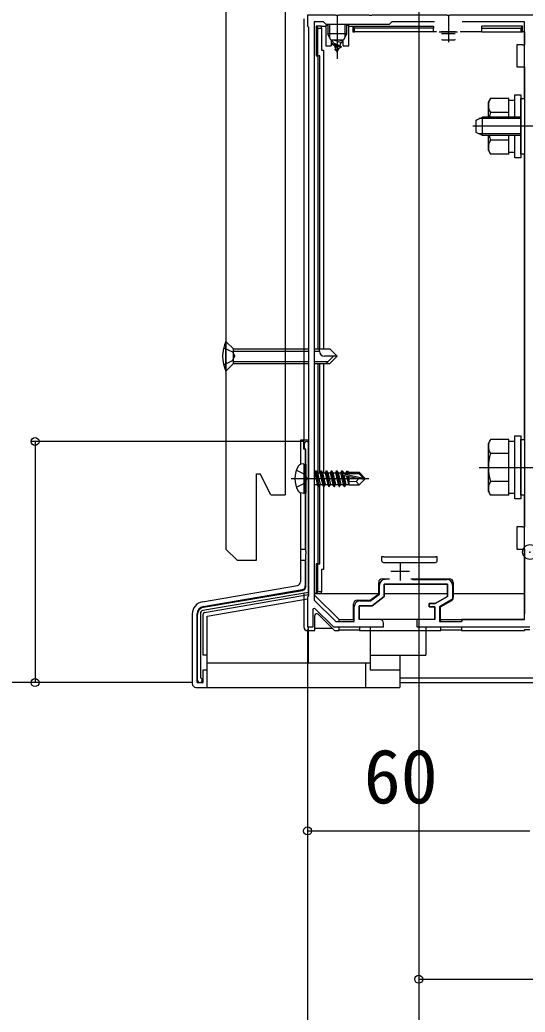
# Model space of a CAD drawing. Units: millimetres, scale not verified. Extents: x -875 to 875, y -1307 to 1300.
# Drawn here: x -716.1 to -579.8, y -1029.3 to -761.7 of the extents above; entities that cross this region are included whole.
import ezdxf
from ezdxf.enums import TextEntityAlignment as Align

# ---------------------------------------------------------------- set-up
doc = ezdxf.new("R2010")
doc.units = ezdxf.units.MM
doc.header["$LTSCALE"] = 8
doc.header["$PDMODE"] = 32
doc.header["$PDSIZE"] = 4
for name, color, linetype in [('0-3_YKK_11', 7, 'Continuous'), ('0-4_YKK_12', 2, 'Continuous'), ('0-5_YKK_13', 4, 'Continuous'), ('0-6_YKK_D', 6, 'Continuous')]:
    doc.layers.add(name, color=color, linetype=linetype)
doc.styles.add('ＭＳ ゴシック', font='')
doc.styles.get('ＭＳ ゴシック').set_extended_font_data('MS Gothic')

msp = doc.modelspace()

# ---------------------------------------------------------------- linework, layer by layer
at = {"layer": '0-3_YKK_11'}
for p, q in [((-600.5, -762.4), (-600.5, -767.4)), ((-603, -764.9), (-598, -764.9)), ((-613.5, -907.9), (-613.5, -912.9)), ((-616, -910.4), (-611, -910.4)), ((-610.214, -912.6), (-600.9, -912.6)), ((-666.538, -920.115), (-639.831, -915.542)), ((-668.2, -939.749), (-668.2, -922.086))]:
    msp.add_line(p, q, dxfattribs=at)
for points in [[(-573.5, -764.7), (-573.5, -760.4), (-600.042, -760.4), (-600.225, -760.52), (-600.775, -760.52), (-600.958, -760.4), (-621.042, -760.4), (-621.225, -760.52), (-621.775, -760.52), (-621.958, -760.4), (-630.042, -760.4), (-630.225, -760.52), (-630.775, -760.52), (-630.958, -760.4), (-638.5, -760.4), (-638.5, -763.4), (-638.2, -763.7)], [(-604.224, -762.2), (-615.8, -762.2), (-616.5, -762.9), (-633.5, -762.9), (-634.2, -762.2), (-636.7, -762.2), (-636.7, -918.174), (-630.885, -923.9), (-625.9, -923.9), (-625.9, -919.9)], [(-599.4, -914.1), (-599.4, -917.954), (-602.9, -919.954), (-602.9, -923.9), (-597, -923.9), (-596.5, -923.4), (-580, -923.4), (-580, -889.9), (-581, -889.9), (-581, -874.9), (-580, -874.9), (-580, -797.9), (-581, -797.9), (-581, -782.9), (-580, -782.9), (-580, -762.2), (-596.776, -762.2)], [(-638.2, -763.7), (-638.2, -917.1), (-638.5, -917.4), (-638.5, -925.4), (-637, -925.4), (-637, -920.5), (-636.632, -920.346), (-631.5, -925.4), (-618, -925.4), (-618, -924.4)], [(-638.2, -875.949), (-638.2, -916.074), (-666.735, -920.96)], [(-639, -914.556), (-639, -905.799), (-638.88, -905.559), (-638.88, -905.239), (-639, -904.999), (-639, -885.799), (-638.88, -885.559), (-638.88, -885.239), (-639, -884.999), (-639, -877.619), (-639.15, -877.359), (-639.3, -877.099), (-639.3, -875.949)], [(-619, -923.4), (-624.6, -923.4), (-624.6, -919.7), (-621.1, -919.7), (-617.8, -917.2), (-617.8, -913.9), (-600.7, -913.9), (-600.7, -917.2), (-604.025, -919.1), (-605.7, -919.1), (-605.7, -920), (-604.2, -920), (-604.2, -923.4), (-609, -923.4), (-609, -925.4), (-578.5, -925.4)], [(-624.4, -918.4), (-621.537, -918.4), (-619.1, -916.554), (-619.1, -914.1)], [(-667.4, -921.748), (-667.4, -938.913), (-667.242, -939.177)]]:
    msp.add_lwpolyline(points, dxfattribs=at)
for centre, radius, start, end in [((-638.75, -875.949), 0.55, 359.99999, 180.00001), ((-640, -914.556), 1, 279.71669, 360), ((-617.6, -914.1), 1.5, 90.00001, 179.99999), ((-600.9, -914.1), 1.5, 0.00001, 89.99999), ((-666.2, -922.086), 2, 99.7167, 180), ((-624.4, -919.9), 1.5, 90.00001, 179.99999), ((-666.6, -921.748), 0.8, 99.71667, 179.99997), ((-619, -924.4), 1, 0.00001, 89.99999), ((-667.55, -939.749), 0.65, 180, 61.72631)]:
    msp.add_arc(centre, radius, start, end, dxfattribs=at)
at = {"layer": '0-4_YKK_12'}
for p, q in [((-608.5, -162.4), (-608.5, -1021.607)), ((-630.5, -760.4), (-630.5, -772.197)), ((-600.5, -760.4), (-600.5, -767.7)), ((-572.496, -790.4), (-593.913, -790.4)), ((-592.2, -882.4), (-575.986, -882.4)), ((-613.6, -939.117), (-436, -939.117)), ((-613.6, -940.399), (-436, -940.399))]:
    msp.add_line(p, q, dxfattribs=at)
at = {"layer": '0-5_YKK_13'}
for p, q in [((-644.5, -491.399), (-644.5, -889.799)), ((-660.5, -509.399), (-660.5, -904.399)), ((-639.5, -761.4), (-639.5, -875.42)), ((-636.2, -763.4), (-635.7, -763.9)), ((-634.7, -763.4), (-636.2, -763.4)), ((-634.7, -763.9), (-634.7, -763.4)), ((-634.7, -763.4), (-633.6, -763.4)), ((-633.6, -763.2), (-633.6, -768.7)), ((-633, -763.2), (-633.6, -763.2)), ((-633, -762.9), (-633, -765.5)), ((-632.567, -762.9), (-632.567, -766.42)), ((-628.433, -762.9), (-628.433, -766.42)), ((-628, -762.9), (-628, -765.5)), ((-627.4, -763.2), (-628, -763.2)), ((-627.4, -768.7), (-627.4, -763.2)), ((-627.4, -763.4), (-626.3, -763.4)), ((-626.3, -763.4), (-626.3, -764.9)), ((-626.3, -763.4), (-625.8, -763.9)), ((-626.3, -764.9), (-625.8, -764.9)), ((-625.8, -764.9), (-625.8, -763.9)), ((-604.5, -763.9), (-625.8, -763.9)), ((-604.5, -764.9), (-625.8, -764.9)), ((-604.5, -764.9), (-604.5, -763.9)), ((-603.7, -764.9), (-604.5, -764.9)), ((-598.596, -764.9), (-602.404, -764.9)), ((-591.5, -764.9), (-597.3, -764.9)), ((-580.5, -763.4), (-591.5, -763.4)), ((-591.5, -763.9), (-591.5, -763.4)), ((-591.5, -763.9), (-581, -763.9)), ((-591.5, -764.9), (-591.5, -763.9)), ((-591.5, -764.9), (-581, -764.9)), ((-580.5, -763.4), (-581, -763.9)), ((-581, -763.9), (-581, -764.9)), ((-581, -764.9), (-580.5, -764.9)), ((-580.5, -764.9), (-580.5, -763.4)), ((-580, -764.9), (-580.5, -764.9)), ((-580, -764.9), (-580, -768.4)), ((-628, -765.5), (-633, -765.5)), ((-632.2, -767.2), (-633, -765.5)), ((-628.8, -767.2), (-632.2, -767.2)), ((-632.1, -767.2), (-632.1, -768.7)), ((-631.9, -768.12), (-631.532, -767.908)), ((-631.532, -767.908), (-631.825, -767.2)), ((-631.532, -767.908), (-629.801, -768.712)), ((-631.232, -767.2), (-629.43, -767.818)), ((-629.811, -767.2), (-628.9, -767.393)), ((-629.801, -768.712), (-629.43, -767.818)), ((-629.43, -767.818), (-628.9, -767.512)), ((-629.34, -767.2), (-628.9, -767.293)), ((-628.966, -767.2), (-628.9, -767.238)), ((-628.9, -768.7), (-628.9, -767.2)), ((-628, -765.5), (-628.8, -767.2)), ((-598.656, -765.5), (-602.344, -765.5)), ((-602.2, -767.2), (-602.294, -767)), ((-598.8, -767.2), (-602.2, -767.2)), ((-598.706, -767), (-598.8, -767.2)), ((-633.6, -768.7), (-632.1, -768.7)), ((-631.9, -768.12), (-629.45, -768.915)), ((-631.9, -768.22), (-631.247, -768.597)), ((-631.247, -768.597), (-630.076, -769.376)), ((-630.5, -770.4), (-631.247, -768.597)), ((-631.1, -769.71), (-630.846, -769.564)), ((-630.5, -770.4), (-630.076, -769.376)), ((-630.076, -769.376), (-629.45, -769.015)), ((-629.801, -768.712), (-629.45, -768.915)), ((-629.45, -768.915), (-629.45, -769.015)), ((-628.9, -768.7), (-627.4, -768.7)), ((-582, -768.4), (-582, -771.4)), ((-580.5, -768.4), (-582, -768.4)), ((-580.5, -768.4), (-580, -768.4)), ((-635.7, -771.4), (-635.7, -850.402)), ((-582, -771.4), (-582, -774.4)), ((-582, -774.4), (-580.5, -774.4)), ((-580.5, -774.4), (-580, -774.4)), ((-580, -774.4), (-580, -898.4)), ((-589.7, -783.9), (-589.119, -782.894)), ((-589.7, -787.9), (-589.7, -783.9)), ((-584.2, -782.894), (-589.119, -782.894)), ((-584.2, -787.9), (-584.2, -782.894)), ((-584.2, -783.35), (-582.6, -783.35)), ((-584.2, -786.647), (-589.119, -786.647)), ((-584.2, -787.9), (-584.2, -786.4)), ((-593, -788.7), (-591.3, -787.9)), ((-581, -788.333), (-592.22, -788.333)), ((-591.3, -792.9), (-591.3, -787.9)), ((-581, -787.9), (-591.3, -787.9)), ((-581, -792.467), (-592.22, -792.467)), ((-581, -792.9), (-591.3, -792.9)), ((-589.7, -796.9), (-589.7, -792.9)), ((-584.2, -794.153), (-589.119, -794.153)), ((-584.2, -794.4), (-584.2, -792.9)), ((-584.2, -797.906), (-584.2, -792.9)), ((-589.7, -796.9), (-589.119, -797.906)), ((-584.2, -797.906), (-589.119, -797.906)), ((-582.6, -797.45), (-584.2, -797.45)), ((-660.5, -856.402), (-660.5, -848.402)), ((-660.5, -848.402), (-658.5, -850.402)), ((-658.5, -854.402), (-658.5, -850.402)), ((-658.5, -850.402), (-638.2, -850.402)), ((-636.7, -850.402), (-632.5, -850.402)), ((-635.3, -851.069), (-635.3, -850.402)), ((-632.5, -850.402), (-630.5, -852.402)), ((-658.5, -851.002), (-638.2, -851.002)), ((-636.7, -851.002), (-635.3, -851.002)), ((-630.5, -852.402), (-633.967, -852.402)), ((-633.5, -854.402), (-631.5, -852.402)), ((-632.5, -854.402), (-630.5, -852.402)), ((-658.5, -853.802), (-638.2, -853.802)), ((-658.5, -854.402), (-638.2, -854.402)), ((-636.7, -853.802), (-632.9, -853.802)), ((-636.7, -854.402), (-632.5, -854.402)), ((-635.7, -854.402), (-635.7, -883.849)), ((-635.2, -883.849), (-635.2, -854.402)), ((-634.2, -854.402), (-634.2, -883.849)), ((-640.4, -874.999), (-640.4, -881.564)), ((-638.2, -874.999), (-640.4, -874.999)), ((-639.5, -877.499), (-639.5, -874.999)), ((-638.2, -916.976), (-638.2, -874.999)), ((-589.7, -875.9), (-589.119, -874.894)), ((-584.2, -874.894), (-589.119, -874.894)), ((-584.2, -889.906), (-584.2, -874.894)), ((-639.1, -877.499), (-639.5, -877.499)), ((-639.1, -877.499), (-639.1, -904.499)), ((-589.7, -888.9), (-589.7, -875.9)), ((-584.2, -875.35), (-582.6, -875.35)), ((-584.2, -878.647), (-589.119, -878.647)), ((-584.2, -886.4), (-584.2, -878.4)), ((-639.5, -881.399), (-640.302, -881.541)), ((-639.5, -881.399), (-639.5, -889.399)), ((-639.5, -881.399), (-639, -881.487)), ((-639, -881.487), (-639, -889.311)), ((-652.3, -884.099), (-651.3, -884.099)), ((-652.3, -907.399), (-652.3, -884.099)), ((-648.4, -889.799), (-651.3, -884.099)), ((-642.9, -885.399), (-622, -885.399)), ((-636.7, -883.849), (-636.568, -883.849)), ((-636.25, -883.299), (-636.568, -883.849)), ((-636.568, -883.849), (-635.868, -886.949)), ((-635.55, -887.499), (-636.25, -883.299)), ((-636.25, -883.299), (-636.15, -883.299)), ((-636.15, -883.299), (-635.45, -887.499)), ((-635.832, -883.849), (-635.168, -883.849)), ((-634.85, -883.299), (-635.168, -883.849)), ((-635.168, -883.849), (-634.468, -886.949)), ((-634.15, -887.499), (-634.85, -883.299)), ((-634.85, -883.299), (-634.75, -883.299)), ((-634.75, -883.299), (-634.05, -887.499)), ((-634.432, -883.849), (-633.768, -883.849)), ((-633.45, -883.299), (-633.768, -883.849)), ((-633.768, -883.849), (-633.068, -886.949)), ((-632.75, -887.499), (-633.45, -883.299)), ((-633.45, -883.299), (-633.35, -883.299)), ((-633.35, -883.299), (-632.65, -887.499)), ((-633.032, -883.849), (-632.368, -883.849)), ((-632.05, -883.299), (-632.368, -883.849)), ((-632.368, -883.849), (-631.668, -886.949)), ((-631.35, -887.499), (-632.05, -883.299)), ((-632.05, -883.299), (-631.95, -883.299)), ((-631.95, -883.299), (-631.25, -887.499)), ((-631.632, -883.849), (-630.968, -883.849)), ((-630.65, -883.299), (-630.968, -883.849)), ((-630.968, -883.849), (-630.268, -886.949)), ((-629.95, -887.499), (-630.65, -883.299)), ((-630.65, -883.299), (-630.55, -883.299)), ((-630.55, -883.299), (-629.85, -887.499)), ((-630.232, -883.849), (-629.568, -883.849)), ((-629.25, -883.299), (-629.568, -883.849)), ((-629.568, -883.849), (-628.868, -886.949)), ((-629.122, -884.067), (-629.25, -883.299)), ((-629.25, -883.299), (-629.15, -883.299)), ((-629.15, -883.299), (-629.031, -884.012)), ((-629.123, -884.067), (-623.424, -885.249)), ((-628.55, -887.499), (-629.054, -884.474)), ((-629.007, -884.49), (-624.622, -885.399)), ((-628.952, -883.999), (-624.674, -883.999)), ((-628.95, -884.502), (-628.45, -887.499)), ((-628.832, -883.849), (-628.168, -883.849)), ((-628.672, -884.559), (-628.132, -886.949)), ((-627.908, -883.399), (-628.168, -883.849)), ((-628.168, -883.849), (-628.133, -884.002)), ((-627.975, -884.704), (-627.468, -886.949)), ((-627.908, -883.399), (-627.692, -883.399)), ((-627.908, -883.399), (-627.809, -883.999)), ((-627.692, -883.399), (-627.519, -883.699)), ((-627.692, -883.399), (-627.576, -883.999)), ((-627.683, -884.764), (-627.4, -886.482)), ((-627.519, -883.699), (-624.55, -883.699)), ((-627.416, -884.82), (-627.4, -884.903)), ((-627.4, -883.699), (-627.4, -883.999)), ((-627.4, -884.823), (-627.4, -887.099)), ((-624.55, -883.699), (-624.674, -883.999)), ((-624.674, -883.999), (-623.424, -885.249)), ((-624.622, -885.399), (-623, -885.399)), ((-624.622, -885.399), (-623, -885.549)), ((-623, -885.249), (-624.55, -883.699)), ((-623, -885.549), (-624.55, -887.099)), ((-623.424, -885.249), (-623, -885.249)), ((-623, -885.549), (-623, -885.249)), ((-636.7, -886.949), (-635.868, -886.949)), ((-635.55, -887.499), (-635.868, -886.949)), ((-635.7, -887.239), (-635.7, -908.4)), ((-635.55, -887.499), (-635.45, -887.499)), ((-635.45, -887.499), (-635.132, -886.949)), ((-635.132, -886.949), (-634.468, -886.949)), ((-634.15, -887.499), (-634.468, -886.949)), ((-634.15, -887.499), (-634.05, -887.499)), ((-634.05, -887.499), (-633.732, -886.949)), ((-633.732, -886.949), (-633.068, -886.949)), ((-632.75, -887.499), (-633.068, -886.949)), ((-632.75, -887.499), (-632.65, -887.499)), ((-632.65, -887.499), (-632.332, -886.949)), ((-632.332, -886.949), (-631.668, -886.949)), ((-631.35, -887.499), (-631.668, -886.949)), ((-631.35, -887.499), (-631.25, -887.499)), ((-631.25, -887.499), (-630.932, -886.949)), ((-630.932, -886.949), (-630.268, -886.949)), ((-629.95, -887.499), (-630.268, -886.949)), ((-629.95, -887.499), (-629.85, -887.499)), ((-629.85, -887.499), (-629.532, -886.949)), ((-629.532, -886.949), (-628.868, -886.949)), ((-628.55, -887.499), (-628.868, -886.949)), ((-628.55, -887.499), (-628.45, -887.499)), ((-628.45, -887.499), (-628.132, -886.949)), ((-628.132, -886.949), (-627.468, -886.949)), ((-627.4, -887.099), (-627.468, -886.949)), ((-627.4, -887.099), (-624.55, -887.099)), ((-625.353, -886.142), (-624.55, -887.099)), ((-584.2, -886.153), (-589.119, -886.153)), ((-648.4, -889.799), (-644.5, -889.799)), ((-640.4, -889.235), (-640.4, -913.26)), ((-639.5, -889.399), (-640.302, -889.258)), ((-639.5, -889.399), (-639, -889.311)), ((-589.7, -888.9), (-589.119, -889.906)), ((-584.2, -889.906), (-589.119, -889.906)), ((-582.6, -889.45), (-584.2, -889.45)), ((-582, -898.4), (-582, -901.4)), ((-580.5, -898.4), (-582, -898.4)), ((-580.5, -898.4), (-580, -898.4)), ((-582, -901.4), (-582, -904.4)), ((-657.5, -907.399), (-660.5, -904.399)), ((-582, -904.4), (-580.5, -904.4)), ((-580.5, -904.4), (-580, -904.4)), ((-580, -904.4), (-580, -920.4)), ((-639.1, -904.499), (-640.4, -904.499)), ((-618.5, -906.5), (-618.5, -907.5)), ((-617.871, -906.5), (-618.5, -906.5)), ((-617.871, -906.5), (-603.871, -906.5)), ((-657.5, -907.399), (-652.3, -907.399)), ((-639.1, -907.499), (-640.4, -907.499)), ((-639.1, -907.499), (-639.1, -914.356)), ((-636.2, -908.4), (-636.2, -916.4)), ((-635.7, -908.4), (-636.2, -908.4)), ((-618.5, -907.5), (-618.5, -907.634)), ((-618, -908), (-604, -908)), ((-603.5, -907.634), (-603.5, -907.5)), ((-618.3, -912.4), (-616.386, -912.4)), ((-610.614, -912.4), (-600.2, -912.4)), ((-666.857, -918.633), (-641.231, -914.245)), ((-599.2, -913.4), (-599.2, -917.49)), ((-666.638, -919.915), (-639.931, -915.342)), ((-666.284, -921.477), (-638.2, -916.668)), ((-665.6, -922.476), (-638.5, -917.836)), ((-639.5, -916.296), (-639.5, -925.402)), ((-636.5, -916.9), (-636.5, -916.4)), ((-636.2, -916.4), (-636.5, -916.4)), ((-630, -923.4), (-636.5, -916.9)), ((-634.7, -916.4), (-619.3, -916.4)), ((-617.8, -916.4), (-600.7, -916.4)), ((-599.2, -916.4), (-580, -916.4)), ((-580, -920.4), (-580, -921.9)), ((-669.6, -921.886), (-669.6, -940.699)), ((-668.3, -940.399), (-668.3, -921.886)), ((-665.6, -932.999), (-665.6, -922.476)), ((-636.5, -926.4), (-636.5, -922.35)), ((-635.646, -921.996), (-631.243, -926.4)), ((-580, -923.4), (-580, -921.9)), ((-638.2, -935.199), (-638.2, -925.4)), ((-631.854, -925.788), (-636.5, -925.788)), ((-630, -923.9), (-630, -923.4)), ((-630, -923.4), (-626.1, -923.4)), ((-630, -923.9), (-630, -923.4)), ((-630, -926.4), (-630, -925.4)), ((-630, -926.4), (-630, -925.4)), ((-624.5, -925.4), (-624.5, -926.4)), ((-604.2, -923.4), (-624.3, -923.4)), ((-621.6, -925.4), (-621.6, -936.999)), ((-606.6, -925.4), (-606.6, -932.999)), ((-602.5, -923.4), (-602.7, -923.4)), ((-602.5, -923.9), (-602.5, -923.4)), ((-602.5, -923.4), (-597, -923.4)), ((-602.5, -923.9), (-602.5, -923.4)), ((-602.5, -926.4), (-602.5, -925.4)), ((-597, -923.4), (-597, -923.873)), ((-580, -923.4), (-597, -923.4)), ((-597, -923.4), (-597, -923.873)), ((-597, -925.4), (-597, -926.4)), ((-638.502, -926.4), (-636.5, -926.4)), ((-631.243, -926.4), (-630, -926.4)), ((-624.5, -926.308), (-630, -926.308)), ((-624.5, -926.4), (-602.5, -926.4)), ((-597, -926.308), (-602.5, -926.308)), ((-597, -926.4), (-580, -926.4)), ((-580, -926.094), (-578.5, -926.094)), ((-580, -926.094), (-580, -926.4)), ((-665.6, -941.699), (-665.6, -932.999)), ((-621.6, -932.999), (-606.6, -932.999)), ((-613.6, -932.999), (-613.6, -941.699)), ((-621.7, -935.199), (-665.6, -935.199)), ((-622.9, -935.199), (-622.9, -941.699)), ((-621.6, -936.999), (-613.6, -936.999)), ((-668.6, -941.699), (-613.6, -941.699)), ((-668.3, -940.399), (-666.7, -940.399))]:
    msp.add_line(p, q, dxfattribs=at)
for points in [[(-636.2, -763.4), (-636.2, -771.4), (-635.7, -771.4)], [(-635.2, -850.402), (-635.2, -771.4), (-635.7, -771.4), (-635.7, -763.9), (-634.7, -763.9), (-634.7, -769.9), (-634.2, -769.9), (-634.2, -850.402)], [(-626.3, -763.4), (-604.5, -763.4), (-604.5, -763.9)], [(-631.9, -768.12), (-631.9, -768.22), (-629.45, -769.015)], [(-631.1, -769.71), (-631.1, -769.81), (-630.633, -770.08)], [(-581, -781.9), (-581, -798.9), (-582.6, -798.9), (-582.6, -792.9)], [(-582.6, -787.9), (-582.6, -781.9), (-581, -781.9)], [(-591.3, -792.9), (-593, -792.1), (-593, -788.7)], [(-661.112, -850.102), (-658.754, -851.252), (-658.143, -852.402)], [(-660.5, -856.402), (-658.5, -854.402), (-658.5, -850.402)], [(-661.112, -854.702), (-658.754, -853.552), (-658.143, -852.402)], [(-641.479, -883.099), (-639.163, -884.254), (-638.554, -885.399)], [(-641.479, -887.699), (-639.163, -886.544), (-638.554, -885.399)], [(-636.15, -883.299), (-635.832, -883.849), (-635.132, -886.949)], [(-634.75, -883.299), (-634.432, -883.849), (-633.732, -886.949)], [(-633.35, -883.299), (-633.032, -883.849), (-632.332, -886.949)], [(-631.95, -883.299), (-631.632, -883.849), (-630.932, -886.949)], [(-630.55, -883.299), (-630.232, -883.849), (-629.532, -886.949)], [(-629.15, -883.299), (-628.832, -883.849), (-628.799, -883.999)], [(-624.622, -885.399), (-625.353, -886.142), (-627.4, -886.299)], [(-634.7, -915.9), (-635.7, -915.9), (-635.7, -908.4), (-635.2, -908.4), (-635.2, -887.066)], [(-634.2, -887.413), (-634.2, -909.9), (-634.7, -909.9), (-634.7, -915.9)], [(-603.5, -907.5), (-603.5, -906.5), (-603.871, -906.5)], [(-625.1, -918.2), (-621.604, -918.2), (-619.3, -916.455), (-619.3, -913.4)], [(-604.2, -923.4), (-604.2, -920), (-605.7, -920), (-605.7, -919.1), (-604.025, -919.1), (-600.7, -917.2), (-600.7, -913.9), (-617.8, -913.9), (-617.8, -917.2), (-621.1, -919.7), (-624.6, -919.7), (-624.6, -923.1)], [(-635.7, -915.9), (-636.2, -916.4), (-634.7, -916.4), (-634.7, -915.9)], [(-625.9, -923.4), (-626.1, -923.4), (-626.1, -919.2)], [(-599.704, -918.358), (-602.7, -920.07), (-602.7, -923.4)], [(-665.6, -932.999), (-666.7, -932.999), (-666.7, -921.97)], [(-666.7, -940.399), (-666.7, -936.999), (-665.6, -936.999)]]:
    msp.add_lwpolyline(points, dxfattribs=at)
msp.add_lwpolyline([(-581, -873.9), (-581, -890.9), (-582.6, -890.9), (-582.6, -873.9)], close=True, dxfattribs=at)
for centre, radius, start, end in [((-586.377, -784.771), 3.323, 145.61575, 214.38425), ((-577.281, -790.4), 12.419, 162.41205, 168.38717), ((-586.377, -796.029), 3.323, 145.61575, 214.38425), ((-577.281, -790.4), 12.419, 191.61283, 197.58795), ((-652.061, -852.402), 9.339, 154.63923, 205.36077), ((-633.967, -851.069), 1.333, 180, 270), ((-586.377, -876.771), 3.323, 145.61575, 214.38425), ((-577.281, -882.4), 12.419, 162.41205, 197.58795), ((-635.4, -885.399), 6.5, 147.94412, 212.05588), ((-640.146, -882.427), 0.9, 100, 147.94412), ((-628.952, -884.248), 0.248, 90, 257.19096), ((-586.377, -888.029), 3.323, 145.61575, 214.38425), ((-640.146, -888.371), 0.9, 212.05588, 260), ((-618, -907.5), 0.5, 180, 270), ((-604, -907.5), 0.5, 270, 0), ((-618.3, -913.4), 1, 90, 180), ((-600.2, -913.4), 1, 0, 90), ((-641.4, -913.26), 1, 279.71669, 0), ((-640.1, -914.356), 1, 279.71669, 0), ((-600.2, -917.49), 1, 299.74488, 0), ((-666.3, -921.886), 3.3, 99.71669, 180), ((-666.3, -921.886), 2, 99.71669, 180), ((-625.1, -919.2), 1, 90, 180), ((-666.2, -921.97), 0.5, 99.71669, 180), ((-636, -922.35), 0.5, 45, 180), ((-668.6, -940.699), 1, 180, 270)]:
    msp.add_arc(centre, radius, start, end, dxfattribs=at)
msp.add_ellipse((-638.498, -925.398), major_axis=(-0.71, -0.71), ratio=0.99628, start_param=5.4996506, end_param=7.06672, dxfattribs=at)
at = {"layer": '0-6_YKK_D'}
for p, q in [((-639.75, -875.399), (-712.998, -875.399)), ((-711.998, -875.399), (-711.998, -940.399)), ((-638.5, -926.1), (-638.5, -1061.399)), ((-638.5, -926.1), (-638.5, -981.399)), ((-669.45, -940.399), (-753, -940.399)), ((-669.45, -940.399), (-712.998, -940.399)), ((-608.5, -956.4), (-608.5, -1021.399)), ((-608.5, -956.4), (-608.5, -1061.399)), ((-608.5, -956.4), (-608.5, -1061.399)), ((-638.5, -980.399), (-578.5, -980.399)), ((-608.5, -1020.399), (-268.5, -1020.399))]:
    msp.add_line(p, q, dxfattribs=at)
for centre in [(-711.998, -875.399), (-711.998, -940.399), (-638.5, -980.399), (-608.5, -1020.399)]:
    msp.add_circle(centre, 1.075, dxfattribs=at)
msp.add_point((-578.5, -905.206), dxfattribs=at)

# ---------------------------------------------------------------- texts
at = {"layer": '0-6_YKK_D', "style": 'ＭＳ ゴシック'}
msp.add_text('60', height=14.66, dxfattribs=at).set_placement((-623.33, -977.399), align=Align.BOTTOM_LEFT)

doc.saveas('drawing.dxf')
